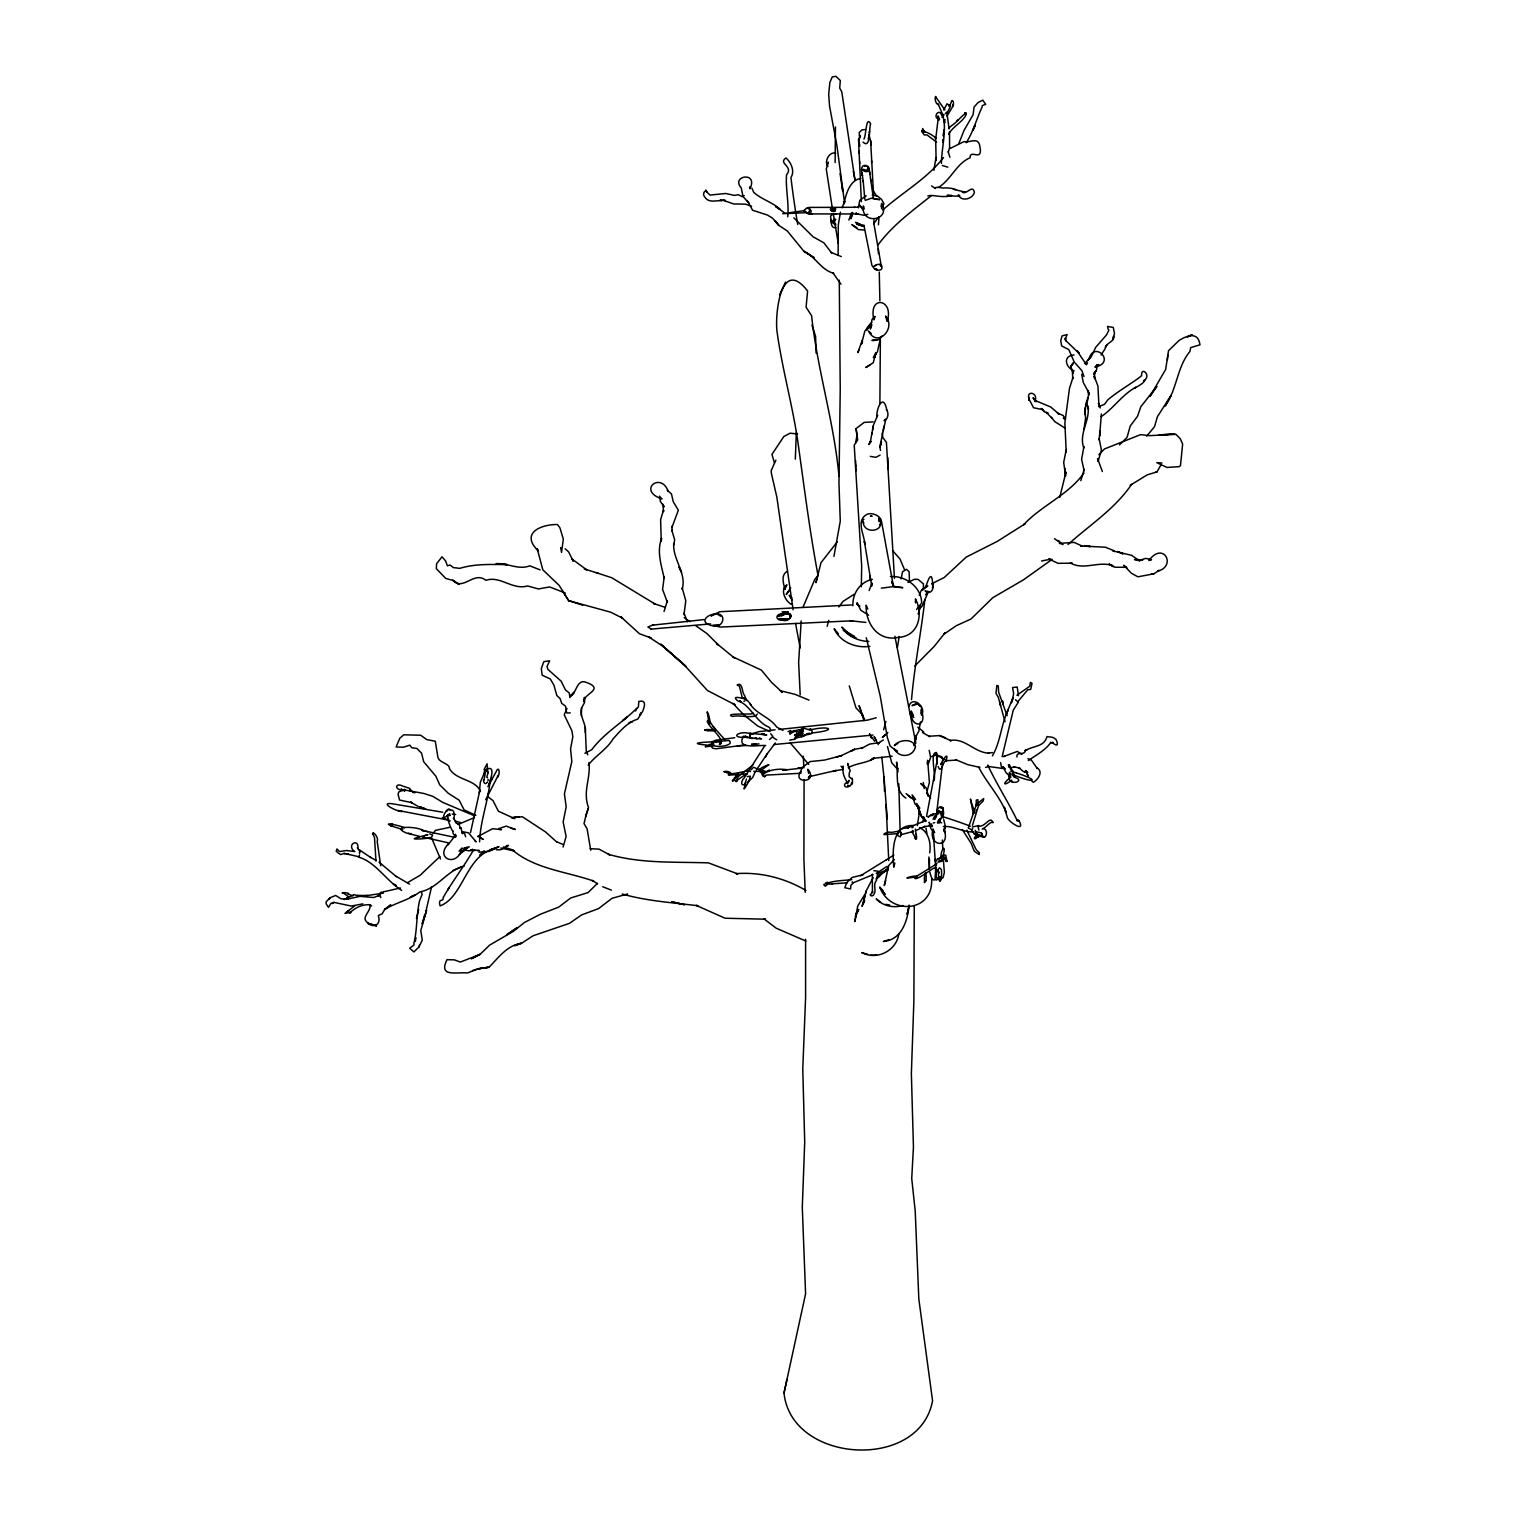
<?xml version="1.0" encoding="UTF-8"?>
<svg xmlns="http://www.w3.org/2000/svg" width="1526" height="1526" viewBox="0 0 1526 1526"><rect width="100%" height="100%" fill="white"/><g stroke="black" fill="none" stroke-linecap="round" stroke-linejoin="round"><path stroke-width="1.5" d="M805.594 939.329L805.594 997.489L802.771 1069.173L804.717 1141.963L802.295 1207.314L805.594 1293.819L784.021 1392.99C791.059 1463.548 919.682 1471.522 932.558 1400.715L918.824 1299.007L915.219 1211.167L911.728 1178.492L913.445 1147.037L911.365 1073.694L913.883 1000.675L914.265 906.578M970.918 800.997L970.46 799.052L973.264 813.53L974.866 812.652L971.089 801.703M915.486 602.865L915.486 598.821C923.535 614.749 918.69 636.418 898.032 637.41C878.175 641.778 865.356 623.314 866.139 605.193L867.817 609.027M1098.11 459.994L1098.11 461.386L1101.429 450.094L1099.14 438.591L1099.121 439.927L1099.941 430.866L1099.922 435.749M898.795 783.773L900.149 831.536M800.368 772.423L801.989 767.578L810.134 761.588L824.46 760.082L841.818 755.599L840.559 755.942L854.541 749.342L862.877 747.759L861.427 748.427L869.496 744.116L879.548 742.59L878.041 743.296L883.344 739.957M808.608 773.358L807.807 769.238C819.29 783.162 791.632 783.906 800.845 771.584L800.463 772.29M943.774 109.986L946.978 103.825L950.622 106.057L946.94 113.305L949.134 128.947M585.221 732.327C586.69 723.648 579.041 716.514 581.635 707.74L584.496 702.742L584.401 697.325L584.401 701.998C581.387 694.044 607.462 689.142 584.592 681.836C576.523 680.195 576.275 693.758 570.19 696.619M900.798 833.787L900.493 832.166L901.37 834.569L900.187 836.858L897.288 835.256L899.253 830.678M705.394 746.672C713.863 740.816 716.934 746.443 705.413 746.729M942.496 761.092C944.346 757.239 938.528 754.245 936.602 757.869M487.595 771.259C488.835 773.453 485.382 778.165 487.633 777.726M455.492 834.283L455.511 837.393M923.44 589.227L923.383 583.867L918.08 579.384L914.494 579.27L907.989 582.398M962.334 829.572L971.165 843.401L974.332 851.317L979.12 854.465M763.82 776.143C759.071 775.971 769.619 767.12 786.882 769.695L782.762 770.268L802.237 768.074M589.036 762.447C590.696 779.748 582.512 790.659 588.521 807.674L585.698 816.238L588.273 808.399M924.527 881.494L924.47 882.562L925.977 880.693M704.802 730.21L707.95 730.706M975.209 830.258L977.365 835.943M581.33 715.694L581.635 707.74M879.892 403.398L880.368 339.382M1146.694 436.169L1154.495 426.708L1157.414 416.712L1171.11 395.272L1165.139 406.03C1177.023 389.531 1177.195 366.431 1189.86 351.59L1190.719 347.604L1199.989 344.838C1198.063 330.894 1186.675 335.892 1179.216 340.317L1168.515 350.713L1165.654 369.445L1150.013 396.321L1156.861 386.421L1140.876 406.641L1137.499 416.369L1130.194 426.059L1127.065 437.371L1119.493 444.905M479.603 841.78C480.232 821.045 488.206 801.36 490.113 780.759L488.911 784.936C490.285 780.11 496.37 764.316 486.126 769.409M929.696 852.881C931.165 843.458 928.895 832.032 919.529 827.531M483.685 774.388L484.696 770.229L486.451 771.126L484.085 769.524L487.08 763.801L487.652 771.011M909.458 581.387L909.153 571.773L906.463 569.274L902.495 571.811L901.122 578.869M942.725 142.242L942.858 139.515M835.123 162.557L835.447 126.982M795.313 459.116L796.381 432.182M935.915 865.662L936.106 862.972M871.899 583.409L871.727 586.041L864.384 541.425L864.822 544.153M1002.124 756.724L1013.245 710.181L1018.281 702.208M863.926 139.076C866.234 135.89 865.929 114.641 870.678 123.911C868.733 127.23 871.155 149.777 862.991 142.09M1083.937 429.264L1085.596 418.238L1084.814 408.052L1084.986 414.633L1085.787 403.856L1087.847 398M938.128 766.433C941.466 775.876 943.316 758.651 946.101 761.36C949.744 747.091 939.444 766.681 940.684 764.354M1167.848 355.138L1167.428 359.945M868.447 170.607L868.046 167.135L867.34 169.596M966.225 142.719C973.283 131.885 976.526 118.837 982 107.335L982.305 105.58L985.682 104.302L982.782 100.144L978.013 102.604L974.084 107.049L973.092 114.717L963.974 130.53L958.938 143.349M487.671 773.663L487.824 771.832M801.188 620.948L798.632 662.513L800.196 694.807M878.423 224.799L879.071 216.635M886.434 409.674C889.048 412.84 888.342 419.154 884.107 420.699L885.824 419.135L879.701 447.328L879.815 446.298L880.483 450.399M924.413 878.022C925.233 868.008 926.759 874.741 925.977 880.655M869.591 443.131L868.847 444.562L870.736 441.624L870.221 442.464L873.463 425.125L877.641 415.32L876.916 416.77C876.096 408.834 883.42 392.048 886.854 410.265M911.537 699.595C914.436 666.023 921.113 632.813 924.87 599.47M939.615 821.713L939.52 822.857L939.921 818.833C934.217 824.765 940.15 824.631 940.55 818.222M873.673 223.769L874.016 219.878M816.086 353.021L815.609 336.388L811.946 325.114M924.279 132.228L922.734 128.546L922.257 132.037L924.184 134.917L927.121 134.994L936.563 142.128M914.78 744.154L915.333 736.619L915.009 739.213M745.26 783.391L744.898 785.318M919.205 813.835L919.301 812.767M831.784 209.939L832.414 211.275L831.536 209.691M375.968 861.026L374.499 837.316C369.025 827.798 379.459 836.191 377.189 841.398L380.699 865.719M470.523 832.567L479.793 790.621M744.898 784.612L746.462 779.042M937.67 869.915L939.539 867.76L941.485 869.648M881.36 266.649L873.749 222.834M941.428 870.163C942.458 876.992 939.081 890.841 938.242 871.384M1034.781 401.395C1039.034 392.392 1025.434 389.779 1029.192 399.411L1033.541 407.747L1043.116 409.712L1041.4 408.491L1044.833 412.077L1048.057 413.05L1046.226 412.325L1052.063 418.238M915.066 742.151L916.249 735.666M915.791 739.69L916.191 736.085M858.299 207.879L859.806 200.345L866.177 195.786M899.215 636.495L897.422 647.405M935.705 868.027L935.076 879.186L936.716 880.044L937.899 878.27M789.762 616.638L789.571 614.997M872.166 433.937L872.338 432.526M745.108 783.124L744.993 784.269M917.298 825.7L919.644 810.821M763.591 771.965L763.668 774.083M1009.315 776.429L1009.583 772.309L1009.487 776.066L1005.577 772.042L1003.269 766.51M488.053 780.721L488.091 779.404M852.862 605.765C852.424 593.442 859.939 582.112 872.3 579.327M878.842 521.491L878.747 518.249C887.331 531.277 863.697 535.588 863.01 521.568L863.869 523.075M927.14 763.858L927.655 760.253L929.391 782.476L927.217 790.697M968.342 827.798L976.564 804.126L976.201 805.709L976.278 800.177L977.804 799.662L978.49 805.842L972.443 825.28M856.2 212.648L856.029 214.002M933.912 170.302L935.972 157.54L936.144 160.612L935.667 139.4L938.242 118.036L938.967 120.23C936.83 117.502 938.089 113.172 938.986 118.227M943.049 856.677L940.512 857.555L943.43 854.961L945.815 855.266L946.94 861.561L944.098 858.451L939.005 858.241M869.515 130.854L869.229 132.857M921.17 712.776L921.361 709.228L921.952 712.814L921.513 710.792C927.942 728.15 909.725 728.551 911.289 711.021L913.445 715.618M766.033 771.507C759.509 769.39 760.139 770.764 754.512 767.597M976.182 810.993L976.354 809.925M787.702 216.768C789.247 203.835 785.356 187.526 786.577 174.708C793.882 166.22 777.669 163.511 785.966 157.96C791.174 162.424 795.103 171.408 790.926 177.493C792.566 191.399 795.18 209.825 797.736 224.513M869.839 365.191L865.757 367.499L873.292 362.692L875.848 352.601M875.104 357.275L875.79 353.059L873.368 357.618L877.431 351.8L880.655 337.17L879.625 339.096C873.883 341.729 866.825 340.088 877.088 339.802M1018.491 695.761L1017.193 687.005L1012.539 687.577L1013.645 693.567L1012.005 701.788L1012.959 697.744L1006.931 712.642L1008.057 709.971C1000.579 726.338 1000.827 741.121 992.415 755.866M848.857 220.087L851.642 212.763M915.848 743.238L894.885 636.208M1011.757 780.11C1004.318 786.1 1000.942 784.86 1011.032 777.039M873.292 425.868L872.529 430.218M1059.75 497.304L1065.93 472.259L1065.396 474.014L1065.148 468.444L1065.568 475.959L1063.698 462.397L1066.14 450.094L1066.235 452.001L1064.862 422.912L1069.478 388.424L1072.969 377.323L1072.721 378.887L1072.377 370.112L1073.159 373.164L1070.813 366.564L1073.331 362.902L1070.813 366.564L1072.549 363.913L1072.282 365.191M883.096 430.733L883.897 426.231M410.761 791.04L409.941 788.465L402.845 786.119C395.081 781.922 394.185 790.411 402.883 789.915M833.94 556.38L840.273 521.243L838.976 483.418L840.235 389.054L839.281 280.193M359.507 855.037L358.82 856.715L344.075 853.415L345.01 853.797M931.623 878.938C933.569 912.529 890.307 915.505 879.815 887.235L882.829 890.516M784.86 589.246L786.901 584.84C779.71 589.551 785.203 601.187 791.345 604.334M856.506 912.624L854.827 921.609L857.726 906.024L864.326 895.171M922.963 821.808L923.764 816.868M793.654 730.553L795.561 730.973C783.181 737.535 793.158 727.788 797.259 732.003M944.499 122.366L945.033 119.505M979.139 854.426L979.425 852.862L976.22 849.791L966.874 830.22M421.462 891.985L422.092 894.579L419.631 900.55C416.293 914.818 417.189 930.898 413.928 943.068L414.004 944.975L409.674 948.237L413.908 951.9L418.906 947.036L422.282 940.188L420.794 930.536L426.574 910.412L422.206 923.936L424.705 914.532M487.671 796.152L488.206 793.386M664.039 611.468L667.263 601.11M415.301 941.523L416.007 937.765M975.972 835.447C974.771 837.888 982.725 838.365 975.972 834.665M416.426 918.461L418.715 909.649M479.298 793.139L480.328 782.304L483.837 774.102M1010.288 776.009C1013.359 770.306 1007.16 776.982 1009.373 779.614M369.979 905.185C371.257 911.098 361.09 917.26 366.793 921.933C372.42 928.972 381.805 925.366 378.276 915.543L382.168 913.769L384.59 909.553L390.751 904.861L384.533 909.591C395.654 902.591 409.14 900.149 419.936 891.871C437.733 888.685 446.984 870.202 464.209 865.967M1014.046 777.23L1012.882 771.965L1012.787 775.723L1013.302 771.527L1010.231 767.712L1010.899 769.905L1010.727 767.177L1008.381 764.755L1009.01 767.044M920.502 721.893L918.786 731.316L914.475 738.927M847.159 783.391L849.219 780.301L848.094 782.037M909.191 905.09C907.512 920.674 901.904 939.882 883.401 941.504L889.029 939.635M784.021 1392.99L786.977 1379.447M909.019 905.853L907.131 914.379L908.428 908.599M863.258 903.793L866.1 891.127L873.158 877.545M866.1 891.127L862.037 906.291L864.727 900.569M1009.354 767.368L1009.678 764.946M1108.925 330.074L1106.503 334.919L1095.706 347.337L1091.204 356.817L1087.904 360.479M1000.617 762.657L1001.399 766.758L1005.348 768.837L987.78 766.376L988.772 766.51L985.567 767.387M790.048 734.388L790.83 732.327M585.927 815.513L584.019 823.639L587.129 828.885L590.715 850.23M849.391 768.532L847.712 763.381L847.903 765.594M932.748 586.556C932.291 565.345 926.683 584.077 925.614 587.605L927.236 585.812M838.976 476.436C834.169 422.111 817.249 369.693 811.603 315.71L806.09 307.222L807.597 290.97C780.873 256.463 774.941 313.688 776.963 331.066C782.037 368.453 792.585 405.058 797.964 442.54C804.164 486.699 809.638 530.914 817.898 574.653M932.405 587.968L932.92 585.831C933.778 590.791 928.914 594.911 925.08 590.982L928.304 591.439M885.099 834.302C881.189 835.714 887.312 830.697 891.241 832.452L900.168 830.926L898.165 831.556M933.073 819.481L934.637 816.162L936.296 815.781M941.428 163.358C941.561 147.03 947.474 128.489 942.248 114.011M1099.941 432.201L1101.352 413.966M749.495 779.195L750.391 776.162L747.244 776.639M894.846 863.029L893.797 867.207C892.405 852.118 891.508 824.288 913.559 825.528M852.004 214.956L850.974 218.771L852.748 212.419M1006.244 715.236L1007.026 712.28M883.649 729.771L885.881 721.455M926.568 816.353L936.792 762.18L936.544 752.547C929.487 751.689 936.067 774.769 934.103 780.644M418.906 947.036L419.364 945.338M827.149 626.309L828.79 620.319M943.221 855.495C947.474 837.831 936.239 858.661 943.583 858.413M885.671 880.521L884.279 885.557L888.704 865.547L894.37 859.539M866.005 170.263C856.677 166.334 869.362 176.902 869.057 167.955C867.76 164.598 862.304 164.217 861.637 168.222C860.912 171.313 863.735 180.774 861.904 172.743L863.354 182.033L863.106 180.564M563.075 847.083L566.108 836.496L563.151 821.98L566.184 806.834L564.41 793.901L571.83 761.55L570.571 748.942L572.841 736.676L571.849 730.649L564.219 714.797L567.004 708.426M868.923 169.481L865.128 171.351L868.618 169.939M915.295 829.038L916.325 835.58M736.6 775.303C741.464 770.744 735.036 778.584 733.796 780.473M719.07 742.399C723.973 743.353 717.926 742.895 720.863 743.582C719.814 740.682 720.024 745.604 719.948 742.361M1080.79 480.69L1084.166 469.398L1084.147 470.79L1081.61 459.364L1083.861 446.66L1083.841 448.015C1078.424 433.746 1090.251 420.814 1087.981 406.355L1088.439 409.063L1086.893 404.333L1088.706 393.708L1088.763 395.062L1087.847 390.332L1088.935 392.964L1083.269 382.397L1081.724 374.328M919.262 595.14L921.437 590.142L924.241 588.368M864.803 199.162L863.22 181.289M944.041 129.729L943.049 135.795M946.559 112.123L945.452 113.668M748.808 780.301C751.021 778.546 740.491 795.962 745.146 785.623M742.418 698.45L739.461 686.28L737.192 684.926C742.971 681.607 741.655 692.88 744.688 695.627L746.519 700.548M943.202 857.612L943.621 858.871L945.51 858.623L944.48 857.097L943.202 857.612L944.365 872.433L943.106 877.545L940.855 879.262M842.104 207.727L844.717 201.127L844.05 203.874C845.671 194.431 850.001 179.744 860.893 178.466M901.122 833.558L901.141 832.338M898.852 933.817C896.449 950.965 876.859 960.617 861.713 952.586L867.76 954.322M1028.333 760.539C1033.503 756.705 1045.901 750.22 1050.88 742.304M869.152 590.524L871.975 583.046M490.037 781.026L490.971 778.374M764.812 745.718L744.173 777.974C741.789 779.691 739.519 786.996 745.508 784.307M881.017 206.849L881.646 203.454C891.642 221.022 860.263 225.219 863.392 205.934L864.002 207.574M840.425 212.228L838.289 225.085L838.117 255.033M827.893 163.454L828.389 162.157L826.272 169.024L832.357 208.375L835.828 209.081L832.815 210.95L834.321 210.092L833.997 208.471M811.031 212.228L811.126 210.474M928.895 591.63L925.519 594.778L927.579 593.652L921.895 606.509L919.186 608.531L920.788 606.089L918.137 613.986M1085.883 362.196L1089.85 358.057L1088.992 358.858C1094.371 340.031 1116.708 362.806 1094.867 367.098L1098.911 364.848L1095.878 366.469L1096.984 364.676L1096.641 369.597L1093.76 374.328L1095.935 370.684L1094.371 373.241L1094.657 371.982L1094.619 378.658L1094.142 375.949L1097.919 386.059L1098.968 405.954L1098.491 403.226L1100.284 407.995M878.556 217.073L874.741 222.338M704.802 729.943C707.74 728.589 725.346 731.145 708.236 730.763M943.736 115.289L941.943 117.502M862.533 341.442L861.561 343.846L864.803 331.161L868.313 326.793M751.574 206.277L745.527 204.141L733.644 203.95L723.057 200.249L725.308 200.44L720.177 199.982L721.951 200.688C714.569 200.345 707.606 203.855 703.505 194.813C704.306 187.851 707.187 192.696 710.01 195.08L725.727 193.478L734.445 195.423L738.164 194.699L742.113 196.568L743.925 195.595M584.897 753.291L591.745 749.705C603.895 733.377 622.608 722.389 636.609 708.503L638.383 707.015L638.822 701.445C647.062 699.537 644.373 706.729 642.751 711.211L637.754 719.108C627.167 722.408 620.338 730.935 613.109 738.851C606.757 749.533 595.464 755.58 588.178 765.213M908.752 706.595C912.338 694.616 927.064 707.473 921.456 715.236M779.996 616.142C781.293 610.762 794.912 612.441 789.991 618.24M635.598 710.963L636.666 708.503M858.89 350.274L857.841 352.64L862.285 340.164M485.917 769.733L484.124 779.481M802.962 607.386L814.827 579.308L817.86 575.607L815.952 582.608L821.007 562.674L837.259 541.902M433.174 833.368L435.406 830.354L449.483 827.378M775.895 460.127L771.145 470.714L771.412 473.499L776.81 496.923L793.119 609.771M1101.085 355.024L1105.053 348.805C1105.282 342.759 1114.4 342.434 1113.484 336.388L1113.236 339.592L1114.476 333.297L1113.274 327.461L1107.533 326.43L1108.2 329.33M778.451 616.122C783.792 611.735 788.961 610.896 778.489 615.855M719.414 744.516C722.408 741.026 719.147 745.508 720.406 742.323M785.528 282.1L779.557 294.842M856.048 915.161L858.718 909.362L855.285 916.344M431.591 886.72L425.811 911.919M1086.531 364.752L1087.523 362.673M487.862 786.672L496.045 771.927C499.04 764.392 500.49 774.426 497.533 777.077L498.258 775.342L485.688 799.719M941.981 859.977L939.215 861.198M936.239 814.96L935.591 816.753L936.582 813.167L938.528 812.461M855.609 442.883L857.23 433.994M875.104 316.511L873.921 319.869C867.836 294.384 894.617 298.81 887.14 321.395L885.633 316.283C896.563 328.338 877.145 348.596 868.542 331.008L871.251 333.507M847.445 783.353C851.508 780.301 843.859 782.666 844.507 785.47C844.794 788.37 851.584 786.672 847.846 785.489M940.302 819.157L938.795 820.74L940.111 819.92M946.997 116.071L953.254 105.675L953.502 102.604M982.191 829.114C986.654 827.302 990.393 820.664 993.178 822.628C990.05 815.723 986.521 825.28 980.188 826.215L978.052 826.539L978.853 830.106M765.423 757.106L767.33 753.577L756.267 770.191M901.332 834.627L913.273 831.403M801.284 730.325C804.87 726.948 796.953 730.611 798.995 733.548M871.747 322.196L866.367 330.493L868.943 327.289M871.861 324.981L870.316 329.025L871.995 319.506L874.608 316.55M473.575 849.81C463.866 866.806 451.601 882.409 443.131 897.708C443.952 902.476 437.561 897.326 440.098 905.91C463.885 896.849 466.021 854.312 494.977 848.837M852.347 882.867L852.309 881.742M803.401 731.145C797.812 733.987 803.496 733.682 802.981 733.033C803.153 735.875 798.956 733.453 796.286 738.145M885.004 834.55L897.86 833.616M928.151 764.431L930.631 757.411L929.2 750.353M943.564 859.043L941.466 861.103L938.776 861.045M720.558 743.925L720.177 742.361M755.217 771.755L752.795 777.344L748.408 781.56M1068.047 544.496C1089.545 525.097 1114.915 508.959 1131.605 484.371L1130.194 485.306L1147.342 474.796L1156.956 471.935L1161 464.82M914.57 738.584L915.676 736.657M943.621 856.696L938.547 859.004L939.444 858.642M915.009 738.412L916.115 736.524M920.922 713.71L921.742 712.318M901.027 835.104L901.675 833.997M882.162 335.796L879.586 339.001M719.814 742.475L720.177 744.059M948.752 106.076C952.129 104.092 950.851 97.626 953.349 101.861M765.384 765.976L768.913 764.66L760.158 770.935L762.218 773.873L763.725 772.824L762.103 774.693L764.354 776.734L766.147 775.094L800.959 773.262M942.439 857.002C945.51 855.132 938.528 858.184 942.324 857.002M915.314 737.573L916.42 735.818M948.581 134.154C953.178 125.971 964.375 120.974 966.34 113.725C963.822 112.752 957.145 122.404 951.9 125.418L948.523 128.432M1010.841 703.162L1012.024 701.388M378.448 895.915L380.699 892.481L400.422 887.979M799.3 733.338C802.256 723.057 806.949 732.079 810.516 728.627C816.315 736.085 805.9 733.377 803.134 736.142L804.164 735.17M743.62 736.066C735.15 750.067 759.147 744.841 765.69 745.508M937.803 813.434L937.117 814.808C934.561 805.842 946.387 803.782 942.21 812.481M931.642 823.849L931.394 824.803M799.3 733.281C803.668 730.057 798.67 733.453 802.295 734.521M943.545 157.54C926.873 178.866 902.61 192.295 882.696 210.035M805.575 734.674L802.905 736.371M880.254 524.849C885.347 517.886 872.51 511.267 866.654 514.51C855.876 520.824 863.964 533.566 864.593 542.779M346.612 898.394L348.138 899.043L341.175 898.871L335.625 895.457L330.15 897.708L326.087 901.847L326.202 903.869L328.433 907.36L330.989 903.335L333.984 902.381L351.228 906.043L362.902 903.869M329.196 899.043L330.15 897.708M805.041 734.616L803.878 735.856M780.282 615.379L782.609 613.605L786.462 614.062M868.466 326.144L870.24 323.741M781.484 615.607C796.572 607.367 790.983 626.69 779.08 618.526M838.861 606.966L842.905 601.492L853.969 594.377M876 878.957L878.919 875.142L888.189 869.61M1101.238 416.636C1114.152 407.785 1122.335 394.452 1135.859 387.261C1128.973 390.866 1145.645 383.407 1144.653 379.821L1143.508 381.004C1152.435 375.682 1140.647 365.706 1141.658 375.606C1134.524 381.786 1117.967 391.076 1107.742 399.926L1104.5 404.333L1098.644 406.717M711.86 741.998L715.332 740.301L734.788 737.726M941.981 856.849L941.389 857.898L942.305 857.192M737.001 781.484L735.551 781.388L746.1 774.083M1083.994 472.907C1068.219 495.168 1041.896 505.106 1023.622 524.753L1025.033 523.819L997.394 541.329L966.225 557.104L944.193 577.534L931.814 583.733M924.546 881.456L924.394 878.06M767.177 753.863L775.303 742.952M879.987 524.81L881.608 521.949L893.511 586.69L891.68 581.54L893.359 584.84M487.423 782.056C484.391 787.015 482.254 778.641 484.295 779.862M1098.854 454.748L1104.462 448.968L1140.59 434.624L1149.536 435.635L1176.05 434.395L1180.342 438.859L1182.631 444.047L1180.514 465.354L1179.522 466.613L1166.989 467.471L1156.803 462.645L1162.011 463.046M796.973 736.676L794.569 738.298L803.096 736.39L801.589 734.864M371.657 905.948L369.712 904.67C362.024 904.594 355.787 907.207 349.664 912.949L350.98 912.357L344.971 913.387L354.948 905.7M346.745 911.957L349.244 910.431L348.023 911.117M877.774 245.247C892.557 225.199 911.175 211.771 931.394 195.614M344.132 899.558L353.994 894.617L359.182 896.22L357.313 895.4L367.575 895.552L364.886 895.648M880.845 874.493L877.87 877.736L888.475 867.34M781.465 615.894L784.498 614.368C773.873 611.888 774.884 623.085 784.917 619.403L781.713 618.85L787.244 619.938L783.353 618.679M941.904 861.255L937.937 862.209M942.496 811.374L943.011 809.677L941.714 816.162L942.133 814.712C944.06 818.756 935.114 822.19 940.264 819.634M835.104 219.286L833.73 221.461L835.809 219.305M863.926 519.241L862.285 520.824M881.513 208.776L883.955 203.797L881.532 199.372L877.832 196.282L872.204 194.966M832.28 209.73C826.52 210.13 835.199 206.43 833.024 208.356M789.304 590.448L786.176 594.511L790.716 587.796M880.063 455.11L875.886 457.342L870.316 456.388M439.908 856.544L420.089 875.295L407.69 882.562M785.776 618.736L784.459 619.728L788.408 618.831M479.641 855.151L484.162 850.726M1010.841 771.355L1016.068 772.785M570.781 695.532L574.348 692.117L570.247 696.047M914.837 665.946L934.141 646.471L945.109 632.756L943.774 634.282L956.344 625.679L970.956 619.041L992.758 597.715L1023.45 579.842L1052.196 559.298M911.938 827.855L913.12 827.187M937.002 863.659L915.219 877.164L907.665 878.041M625.088 718.536L622.837 720.596L627.3 716.705L625.069 718.555M934.942 879.93C931.375 881.265 930.726 874.207 929.754 872.014M860.34 135.68L858.871 139.972L859.825 146.21M789.495 618.24L790.869 615.855L789.018 613.738L784.498 612.899L785.623 612.899L781.922 614.177M887.865 732.461L882.314 737.459L885.385 734.731M736.619 775.265L732.385 780.587M916.592 609.465L921.666 602.942C921.456 587.243 905.834 575.55 890.421 576.561M942.152 812.156L943.24 809.886C945.452 823.906 935.896 807.101 940.703 812.137M869.629 325.496L867.035 328.433L871.518 324.542M808.379 777.726L810.478 775.456L808.627 776.81L836.172 770.42L832.948 771.469M898.642 831.212L901.16 828.885L908.867 827.416L907.379 828.046L925.424 820.645M886.32 859.882L893.874 855.037M799.529 733.014C801.436 729.924 795.542 738.622 797.373 735.36C795.904 730.84 797.278 738.489 797.068 734.597C803.801 732.537 788.675 734.998 798.155 735.742M833.806 213.354L830.525 216.101L831.308 222.09C832.109 213.869 828.79 229.243 835.847 227.622M938.776 187.202C951.27 179.4 956.497 163.473 970.116 157.731C969.887 148.079 984.251 164.007 979.387 144.264C977.823 138.37 970.956 141.517 966.702 141.899M597.505 883.306L588.101 892.576L570.705 897.975L558.764 907.093L540.28 914.303L524.372 922.524L513.48 931.261L489.636 945.128L480.27 954.151L471.305 958.767L480.232 954.303L460.356 962.067L454.386 959.854L447.004 959.663C438.038 977.727 457.018 971.795 467.509 972.978L478.191 968.857L489.007 967.16L478.019 968.819L488.949 967.331C498.678 957.527 506.861 945.471 521.663 943.163L514.586 945.662L521.568 943.259L533.089 935.762L569.37 923.383L581.711 914.875L598.573 908.599L611.983 898.318L627.644 893.95M764.755 766.338C758.937 768.093 757.564 772.557 763.572 771.794M733.777 780.511L732.594 781.217M861.332 586.747L861.675 565.936L854.217 445.172L857.688 439.946L856.086 428.596L864.097 422.416L873.101 421.882M747.111 782.8L748.16 781.941M459.364 854.522L464.972 850.173M459.784 850.325L462.092 847.96C457.59 868.561 433.365 858.241 449.026 843.249L447.957 844.851L454.195 836.935M887.178 866.348L876.229 873.368M786.787 618.621L783.677 619.88L780.473 618.602M332.363 903.602L333.984 902.381M975.972 836.057C970.479 840.94 981.332 838.651 974.217 833.825M787.454 571.201C780.358 574.959 783.658 583.466 784.841 589.494M860.53 875.752L886.568 859.672M956.84 120.688L957.87 119.944M348.214 896.697L347.184 897.441M972.73 828.58L971.795 830.43L974.427 834.016M944.46 858.451L940.55 858.451M785.985 618.564L783.143 619.938M938.128 813.74L933.378 813.987L927.922 817.001L929.41 816.162M833.806 220.564L831.765 222.91L834.36 219.076M753.157 764.755L738.355 776.524L735.742 781.446M906.768 877.946C909.801 876.496 921.723 874.36 914.875 878.442C917.126 880.101 928.514 871.193 933.778 868.18L936.201 867.493M924.031 588.445L927.846 586.003M892.195 756.209L872.834 758.384L874.379 758.117C866.463 763.381 856.487 762.924 848.208 767.731M765.518 776.143L764.583 776.734M937.555 858.585L936.43 861.007M823.964 884.47C831.823 880.616 843.954 880.559 851.794 879.644M763.381 773.072L764.679 772.251M939.119 811.508C936.773 814.502 937.975 810.401 940.722 811.908M427.967 834.665L418.181 837.259L419.345 837.145C403.474 840.483 430.313 838.537 429.149 837.679M788.103 731.564L790.754 730.401M795.275 739.137L789.724 740.167M652.689 625.088L647.901 626.995L651.297 629.094M354.833 851.47L346.364 850.535L339.44 851.565L336.998 848.933L336.197 851.184L338.6 853.377M916.363 830.335L924.737 826.386L923.611 826.749L932.252 825.471M781.236 614.349L782.609 613.605M877.259 873.73L888.056 869.438M565.326 593.061L549.684 586.938L538.411 588.941L527.5 585.946C512.66 590.409 500.013 575.321 485.936 580.338C473.976 570.533 463.122 591.573 452.745 580.185L458.983 584.382L453.108 580.49L445.764 578.449L436.322 568.626L436.627 563.704L442.025 556.799L445.649 560.996L447.366 565.841L450.056 565.021L453.356 567.596L459.765 568.359C475.025 563.628 491.391 564.486 507.204 564.601L496.179 563.647C507.719 562.922 518.401 570.266 529.789 565.822L540.07 569.885M923.898 588.616L922.257 590.238L926.854 585.488M498.582 828.713L506.212 826.119L515.387 829.457L510.981 828.198M718.86 624.649L712.795 625.24L720.272 627.091L852.691 620.777L850.096 620.739L865.871 622.417M742.113 196.568L743.772 195.729M950.088 148.48L963.993 141.632L967.331 141.956M1126.989 567.901L1123.765 565.269L1131.357 573.223L1137.9 576.828L1153.942 573.776L1159.111 570.342L1157.776 571.163C1176.87 566.089 1163.403 540.738 1148.906 560.519L1151.52 559.756M867.817 214.327L863.983 215.261L857.345 213.983L858.299 213.964L808.894 213.926L803.725 210.664L806.605 208.146L809.715 208.566L810.325 211.599L807.864 213.278L809.982 210.378L808.761 208.337L807.025 208.337L809.257 207.402L832.643 207.383M769.447 739.538L772.919 736.39L770.687 733.777M897.879 743.41L894.331 745.604C899.024 739.519 912.3 738.107 915.524 746.348C913.597 757.163 899.367 758.632 894.389 749.113L897.402 751.269M874.379 758.117L871.136 759.681L872.548 759.013M1074.056 354.929C1062.153 355.92 1065.816 367.88 1074.113 370.856M936.506 816.524L934.675 819.252L935.686 814.96L937.651 813.949M984.175 837.278L977.231 835.447M344.323 893.378C336.998 892.557 350.351 892.023 348.29 894.16M865.223 200.383L871.289 198.227L879.529 199.658L873.94 198.628M930.517 815.208L933.378 813.987M863.067 874.779L852.023 877.507L846.816 882.505L844.794 887.731L850.592 888.971L850.859 885.309L853.702 882.619L873.044 874.627M1005.005 721.741L998.328 697.344L996.001 693.376L996.879 685.384L998.29 685.956L998.614 692.098L1007.103 715.694M784.593 614.139L786.729 613.509L783.601 613.357L785.623 614.024M937.555 754.302L931.795 756.495M653.338 625.069L703.925 619.613M452.993 870.449L462.302 866.768M477.733 836.591L492.593 828.713L501.482 829.629L499.288 829.381M474.529 817.535L458.067 824.479M724.049 771.622C735.952 776.677 730.019 770.001 723.992 771.603M1025.472 750.372C1024.518 756.209 1016.125 750.697 1016.945 757.01M1026.998 749.819L1025.033 750.544C1035.01 745.222 1043.86 747.015 1047.046 736.581C1050.651 737.42 1052.177 736.142 1056.087 739.538C1061.219 751.498 1048.915 739.481 1053.169 743.296C1052.921 740.663 1052.063 744.345 1050.479 742.475M876.248 265.181C869.305 269.225 880.788 260.24 881.914 266.611C882.944 273.612 870.793 267.87 876.763 269.339M788.923 618.869L782.59 619.518L787.054 618.831M1016.888 695.227L1029.668 686.299L1030.432 682.313L1032.034 683.4L1030.679 689.485L1027.856 689.676L1017.708 701.788L1015.496 699.747M707.167 712.108L708.426 719.414L713.31 726.681M1004.661 756.228L1003.555 756.591L1017.384 751.402L1021.829 754.378M472.488 970.555L478.191 968.857M570.247 712.909L566.68 712.947L565.555 706.214L561.663 703.276L560.118 698.603L556.78 695.455L553.938 685.155L550.276 678.936L542.169 675.198L541.329 668.636L543.752 661.693L549.665 660.777L547.014 666.442L547.853 669.323L561.11 681.149L565.478 689.962L569.198 692.88L569.942 697.592M787.302 618.774L780.32 618.812M447.957 814.979L449.827 813.873C436.322 825.452 449.045 803.325 449.941 810.401C456.255 807.559 453.871 821.579 453.451 818.26C454.862 819.443 457.495 825.394 455.473 822.037M927.808 195.919C933.244 194.222 941.866 198.456 951.919 195.5C935.953 194.374 966.492 197.922 958.233 194.927C962.2 202.691 973.302 198.266 974.389 192.238C972.424 183.94 966.568 195.309 962.238 192.066L965.29 192.162L953.502 189.3L955.829 189.453M943.945 114.584L942.667 114.488L938.109 103.978L938.643 104.836C933.492 103.1 935.362 92.991 936.22 97.645M1155.43 472.373L1156.956 471.935M753.768 771.24C756.324 772.061 758.937 770.039 762.199 773.167M1010.708 767.96L1014.599 766.872L1013.588 766.681L1019.883 768.188L1019.025 767.788L1023.297 771.507L1027.761 772.232L1024.308 771.584L1026.979 772.061L1025.853 770.477L1028.39 776.734L1026.33 771.45M876.229 717.792L867.569 720.119L778.889 729.485M836.229 757.106L841.818 755.599M913.502 831.556L911.785 831.994C914.436 834.436 916.973 844.164 916.516 835.752M975.61 831.67L981.409 832.891L982.191 834.913L981.561 833.253C984.308 843.496 990.126 829.858 983.183 828.523M429.607 837.412L430.923 837.621M902.877 905.471C893.664 908.351 882.925 905.967 876.21 898.909L880.521 902.133M743.887 701.216L745.012 700.93M753.367 713.252L751.212 713.958C748.732 714.321 723.324 713.176 732.556 716.495C739.042 714.435 754.721 719.375 757.297 714.054M933.378 822.991L934.675 822.667M383.312 893.149L367.117 895.571M717.315 741.789C711.898 741.731 682.79 742.838 706.652 745.05M429.683 833.883L432.602 835.027L431.457 837.64M842.924 769.447L835.008 770.802M881.341 588.159L894.122 586.518L902.801 587.663L894.827 587.052M783.62 613.395L782.361 613.643L785.547 614.177M1041.571 560.977L1050.651 559.222L1048.705 559.012L1058.052 563.323L1072.244 563.17L1070.355 562.96C1083.555 570.686 1098.51 560.748 1112.473 565.612L1109.02 564.01L1115.048 567.252L1126.245 567.271L1124.681 567.023M494.481 848.284L496.694 847.884L489.369 851.279L478.897 852.233M762.905 734.559L766.796 734.845L752.871 733.586C754.34 735.112 750.945 732.499 749.457 733.338M511.534 817.726L522.388 816.772L545.526 831.937L556.761 842.047M506.25 845.766L508.52 845.423L500.948 849.677L496.541 849.868M809.848 733.243L806.529 733.853M512.602 817.764L519.012 816.791L512.107 817.783M804.66 210.607L782.704 213.678L805.785 212.705M782.094 611.831L788.332 611.792M812.156 732.938C839.319 730.096 828.618 725.098 809.39 730.172M744.993 744.917L716.095 748.789L712.89 748.293L710.219 745.527M752.184 744.802L759.013 743.868M750.945 734.082L758.994 731.622L775.074 729.829M931.165 815.59L933.073 815.342M755.885 743.83L751.517 744.039M746.405 745.565L737.363 745.871M344.075 893.473L348.577 896.716M1151.481 574.043L1153.942 573.776M710.658 623.905L651.03 629.113M715.217 741.77L729.123 740.434M753.443 767.311L751.193 769.772M773.644 744.574L873.025 735.055M943.316 826.558C952.758 825.413 962.067 832.166 973.95 832.013M462.111 831.651L468.501 832.795L476.093 841.856L474.586 840.368M465.182 847.674L467.318 847.502L463.828 848.342L469.302 846.796L463.027 850.611L459.021 851.126M873.807 870.678L878.079 871.193L876.573 880.178C872.7 885.023 876.21 889.048 874.512 893.225C872.548 898.623 868.428 894.312 871.003 894.16L872.586 891.432L872.452 892.653L872.338 874.131M713.691 741.922C705.088 748.808 735.494 747.034 729.466 740.968M652.422 625.107L653.567 625.05M851.565 604.964L719.7 611.735L711.04 615.932L715.789 613.795C705.451 614.673 698.851 623.352 713.214 625.908C722.275 628.941 727.654 614.177 716.819 613.795L720.654 616.218M869.915 646.337C855.819 648.436 840.177 642.217 834.15 628.693L838.327 633.919L836.477 631.898M477.256 850.611L479.393 850.535L470.695 849.734L474.891 850.344L468.31 850.783L464.057 849.467M864.269 230.064L858.261 229.549L852.5 225.104M870.678 955.257L876.84 955.162M992.472 752.566L988.257 753.043L989.268 753.176C974.752 752.928 965.023 737.687 950.221 740.453L951.213 740.835L939.539 735.57L928.724 736.257L929.754 736.676L922.467 732.499M916.783 704.23L911.995 705.661L916.706 703.257L921.189 706.805L918.442 704.669M947.837 167.154L942.343 165.514M855.113 207.269L831.937 207.383M857.86 207.25L858.814 207.231L854.14 207.269M832.242 213.926L836.496 213.907M784.059 619.823L780.549 618.545M761.817 733.872L764.297 733.892L763.343 733.892M425.926 835.142L426.918 835.161M749.266 737.955L761.512 738.908L759.414 737.916M347.966 898.967L360.155 896.334L373.641 897.517L379.974 895.133L380.794 897.593M810.039 213.964L812.252 214.022M1065.491 418.41L1063.317 418.334L1065.339 418.887M750.697 738.336L753.272 738.47M750.506 771.641L749.457 770.535L734.903 773.396M935.781 138.122C933.912 135.547 924.851 131.064 925.099 132.113M590.219 848.685L599.05 849.143L609.809 854.884L608.245 854.236C640.825 863.792 675.007 861.713 708.426 862.877L737.783 873.921L736.123 873.635C760.787 871.899 784.688 878.06 805.957 890.459M953.502 189.3C956.039 188.48 944.308 187.469 943.717 188.099C942.324 187.908 933.054 186.325 935.476 188.499L931.566 185.905M802.962 736.219L800.273 734.826M971.28 829.534L968.419 828.084M419.841 836.42L406.66 833.12C388.653 825.509 417.952 826.176 424.056 830.869L421.653 830.316L454.195 837.24M747.473 773.854L743.734 774.14C735.78 774.559 719.528 776.314 734.14 773.358M452.173 814.083L455.721 814.522M745.146 736.314L750.582 738.05L749.228 737.783M876.973 269.32L874.303 268.633L871.918 265.41L863.869 225.085M868.809 641.492C858.203 641.054 847.502 636.437 841.856 627.11L849.868 634.225M442.788 812.233L394.738 804.183C376.483 800.807 396.626 811.985 402.044 811.47L398.229 810.516L448.911 820.206M936.239 137.874L935.037 137.855L936.106 138.446M447.881 842.734L424.228 837.412L425.926 837.965M513.613 850.211L503.351 846.911M410.933 833.692L408.224 833.253M864.002 226.21L855.495 222.376L863.258 225.562M1061.238 543.695L1059.33 543.37L1074.19 542.417L1082.544 546.232L1080.675 545.984L1105.32 547.205L1113.866 550.676M885.748 904.327L889.62 904.994M833.902 208.7C837.469 210.13 832.815 213.754 834.836 209.176C834.951 208.375 835.371 213.526 833.883 208.986M979.921 767.444L967.77 764.64L955.715 759.7L956.688 760.062L947.074 760.692L935.381 754.302M862.819 226.115L856.62 224.055L862.209 225.848M939.329 879.338L936.335 877.641L933.263 831.365M422.282 837.03L424.476 837.488M758.994 769.123L760.005 769.352M835.847 224.169L833.31 223.044L835.638 225.276M500.833 848.017L514.548 851.069L512.965 850.478C536.141 869.362 566.547 871.556 593.69 881.093L592.145 880.426L597.563 883.821M622.226 894.026C647.062 901.084 672.508 902.629 697.897 905.738L696.276 905.395L725.079 918.232L765.499 919.186L763.82 918.766L776.162 928.17L805.842 941.046M1014.466 775.303C1034.762 783.639 1040.408 780.683 1016.24 772.862M404.657 827.817C401.7 825.967 379.917 821.274 391.972 826.081L390.77 825.776L402.769 829.629M940.512 822.571L941.656 822.838M942.095 858.394L940.97 857.898L943.64 858.566M806.815 213.011L808.341 213.678L805.785 212.209M847.483 882.772L827.779 884.164L825.318 886.167L824.135 885.214M562.465 591.077L568.683 600.653L610.686 612.193L622.589 618.183L620.91 616.885L639.508 633.748L651.106 637.982L648.951 637.086L662.475 645.956L686.28 666.709L660.777 644.144L684.392 665.088L707.415 690.496L735.055 704.802L732.919 703.391L743.868 714.931L757.716 726.014L770.096 731.603M865.452 129.615L862.114 129.824L859.157 132.514L859.787 137.168L858.509 139.4L861.37 201.585M749.419 204.312L752.566 210.226L767.444 215.052L772.538 218.18L778.794 225.371L787.282 230.941L803.897 251.294L814.14 257.665L803.897 251.294C815.533 256.597 820.759 269.797 833.711 273.326L832.872 272.811L840.979 284.198M1151.062 559.546L1145.702 558.382L1139.75 560.252L1141.105 559.947L1134.505 559.565L1142.688 560.137L1136.221 559.451L1139.712 560.977L1131.567 555.292L1112.893 550.924L1114.648 551.458M940.989 812.69L938.738 810.459L939.539 811.45M418.277 806.491L410.608 802.104L411.944 802.714L399.526 800.025L398.057 794.13L398.954 791.746L404.295 789.915L423.904 793.482L432.755 796.324L442.788 802.409L474.51 815.8M976.907 833.845L984.251 837.011M932.348 826.672L929.048 825.223M454.958 820.931L460.528 822.59M746.233 737.382L747.397 737.726M598.478 573.375L584.305 568.969L586.613 569.732L571.926 559.012L573.242 561.148L568.588 551.84L565.173 548.788M1027.914 758.67L1031.442 760.177L1037.203 768.398L1036.574 767.635C1043.975 771.317 1038.023 779.71 1033.369 782.323L1031.957 781.312M1083.994 376.541L1081.877 370.646L1074.209 361.986L1068.81 349.626L1061.676 345.944L1060.742 340.756L1062.039 335.911L1067.132 334.556L1065.072 339.726L1065.205 338.104M596.151 572.631L611.754 577.744L655.627 604.372L653.51 603.457L665.393 607.443M425.983 831.212L427.929 831.842M560.633 547.529L561.549 552.393L563.323 539.04L559.889 527.748L557.429 524.505C540.757 524.372 520.137 533.108 538.068 550.695L537.19 548.635L542.836 569.827L559.241 585.469L568.683 600.653L582.665 605.231M568.683 600.653L570.991 601.416M448.091 815.208L450.246 815.38L447.137 815.552M1064.747 427.929L1054.809 421.634L1051.395 417.342M420.146 807.044L424.056 808.399M425.849 809.009L419.516 806.834L425.182 808.875M1084.872 363.436C1088.553 367.06 1080.351 356.455 1077.242 350.732L1079.263 353.555L1065.682 340.451M376.312 860.569L370.322 857.192M352.868 895.934L347.928 893.835M944.689 737.516L945.662 737.897L939.539 735.57M856.029 637.773L850.669 635.713L843.268 630.162L854.503 636.361M450.227 820.95L442.311 817.574M602.732 886.74L611.335 890.135M344.075 853.415L340.603 854.56L339.23 853.663M797.545 433.994L790.067 433.212L783.849 436.512L771.946 454.405L774.426 462.817M972.253 827.054L978.757 825.49M557.2 842.047L562.999 844.412M808.971 700.091L794.932 694.33L780.263 690.687L782.304 692.308L771.527 682.351L761.398 670.124L732.652 656.771M914.436 800.139L908.084 795.332M851.775 224.684L856.792 227.584M773.148 737.592L776.715 739.824M939.596 119.333C931.47 117.903 939.463 107.469 941.561 115.175L942.171 115.747M868.637 615.188L860.74 610.209L857.097 602.484M478.096 836.191L483.265 839.434L479.374 837.183M896.849 751.173L890.173 746.061L887.331 737.497L880.159 695.742L866.272 637.715M862.209 207.956L864.345 208.89M841.246 256.559L830.812 252.324L831.575 252.896L823.849 242.806L813.186 236.854L793.882 217.875M911.804 715.026L913.292 715.789M456.636 823.182L459.307 824.689L460.203 828.465C458.143 825.261 462.721 830.049 460.432 827.664M835.771 153.287C829.534 150.921 823.792 161.718 827.893 166.448M1054.428 538.659L1063.05 544.687M1057.995 540.528L1059.807 541.482M970.326 826.215C960.903 822.476 950.221 819.042 941.218 816.143M924.279 131.865L923.364 130.454L924.813 131.961M782.952 730.401L776.81 727.158C769.619 716.991 756.438 713.977 750.315 704.268C752.776 707.415 746.71 697.649 742.99 698.05C752.68 701.598 727.177 692.747 738.336 701.273C747.854 703.124 755.084 718.937 765.194 725.308L769.524 727.501L770.516 729.6M414.843 792.852L412.84 791.822C414.5 795.237 409.216 786.558 409.96 790.983M396.455 876.744L379.077 862.114M832.681 209.653C835.313 209.1 834.035 211.065 832.28 209.959M880.044 265.276L881.151 266.115M475.845 815.361L464.076 809.848L459.231 800.273L448.243 793.253L439.755 784.879L435.883 776.219L423.713 761.779L421.558 753.195L416.865 748.427L411.734 747.759L409.807 745.165L403.379 747.206L396.092 746.977L399.831 738.202L403.761 734.807L420.642 735.227L426.822 739.633L435.291 741.235L437.79 756.534C438.191 762.905 449.922 763.038 449.445 768.684C456.598 780.606 474.51 778.928 480.48 791.078M402.215 789.705L401.204 788.98L402.711 790.506M925.92 820.645L921.933 817.287L916.497 803.515L919.796 808.265L914.971 803.954L912.109 794.836L915.581 799.471M917.832 727.177L923.764 732.022M913.845 717.544L910.202 713.844M877.145 270.236L874.856 268.824M788.923 614.272L785.261 613.07L788.732 614.139M409.597 884.183L396.111 876.267M1110.718 565.078L1113.293 566.699M977.289 833.864L976.239 833.272L975.896 834.646M791.918 597.753L790.144 596.571L792.166 599.909M1009.811 780.11C1014.408 785.528 1023.927 779.729 1015.095 777.554M684.258 617.649L689.943 621.635M695.627 625.622L706.996 633.595L718.46 645.04L716.571 643.438L734.712 658.24M803.344 729.962L801.779 729.237L803.134 729.943M905.891 798.098C894.064 790.525 898.528 773.854 896.544 762.103L897.078 765.632M472.411 849.219L474.224 850.554M488.167 796.992L492.955 800.54L498.411 811.222L514.758 818.68M859.882 606.184L856.696 603.762L859.081 605.784M357.332 847.712L360.308 851.832L359.373 849.848L370.78 857.555M863.048 715.293L855.952 707.816L849.276 685.918M724.984 739.824L713.233 726.624L713.977 727.311M944.899 109.929L936.144 97.53M851.737 778.813C852.862 775.456 852.633 788.541 851.699 782.571L850.535 785.833L847.598 785.356M897.002 768.684L891.718 762.733L887.483 746.576M784.688 213.011L775.609 206.487L779.996 209.253C772.118 201.947 761.455 199.467 753.71 192.314L751.937 188.175M851.203 778.374C847.903 776.467 849.524 775.952 849.257 772.881L850.23 770.668L849.105 768.112M906.062 793.558L911.404 798.212M978.643 766.949C986.483 782.743 999.683 795.943 1006.111 812.519L1004.337 807.178L1007.484 818.031C1009.945 822.743 1025.777 833.062 1018.929 820.549L1017.079 820.587L1016.297 818.718C1007.599 800.902 995.925 782.819 987.761 765.022M913.445 831.651L912.414 830.487M796.744 731.984L794.207 730.649L795.828 730.534C796.19 730.763 803.477 726.948 799.109 733.586M862.877 209.73L859.977 205.323L860.721 206.735M847.464 782.8C843.382 775.837 842.695 773.644 843.02 766.109L843.172 768.322M925.157 819.672L923.23 817.135L925.958 821.522M747.034 200.612L749.075 203.378L742.99 196.472L741.235 187.87C730.363 175.662 758.746 171.007 749.915 188.804L749.552 186.897M942.439 115.823L943.469 117.082M874.684 741.274L869.496 734.101M460.928 828.198L462.607 833.73L461.825 832.357L464.629 833.558L465.64 836.82M941.428 815.227L943.335 818.012M915.619 834.035L915.81 834.531M750.964 733.968C739.519 729.466 727.463 738.794 747.626 737.172L745.146 736.104M842.6 768.036L841.074 766.205M892.576 550.543L900.016 559.031L904.403 569.408M1036.249 401.815L1034.704 400.289L1050.708 407.003L1059.178 414.195L1057.384 413.126L1063.107 415.434L1065.186 418.544L1064.519 417.647M660.014 497.171L662.017 498.907C637.01 490.819 660.548 471.076 668.216 491.238L667.282 490.285L671.478 493.966L673.252 501.692L678.345 510.218L672.012 527.271L672.337 525.936L671.764 531.048L671.688 529.636L674.664 539.861L673.767 544.896L673.729 543.485C672.604 559.718 686.872 572.975 682.198 589.246L682.198 587.853L685.784 600.805L684.01 614.596L684.01 613.147L687.406 621.731M790.315 743.028L808.723 764.354M1042.735 409.845L1042.01 409.006L1043.994 411.371M707.263 712.089C709.285 714.034 710.963 726.319 708.732 720.367C702.666 720.138 717.544 733.396 719.814 738.031L720.921 740.491M401.643 890.364C385.62 880.101 375.568 861.866 358.419 857.078M354.242 851.527C345.982 843.878 359.564 838.003 357.771 848.57M885.633 316.283L887.617 318.953M789.095 595.14L791.078 598.02M879.815 887.235L885.099 894.446L881.99 890.192M872.529 189.663L876.668 196.015M706.92 191.723L705.68 190.006M749.915 733.701L750.086 736.6L750.716 733.396M923.554 786.539L920.827 783.506L926.072 787.74L928.437 796.362L926.625 792.662L930.631 798.174M878.308 744.574L874.112 736.6L876.153 740.129M404.791 791.04L404.447 789.247L404.276 791.097M1036.173 400.918L1033.007 397.733L1034.781 400.575M1065.873 338.906L1065.892 340.851M721.035 742.17L721.188 742.552M891.68 581.54L893.721 585.564M1097.556 458.582L1102.382 471.553M799.357 734.521L801.684 736.696L799.223 734.483M929.887 823.735L929.143 822.209L931.051 829L934.656 832.624L932.977 828.904C927.942 846.529 949.84 849.028 944.575 830.888L944.747 832.49L944.499 828.179L943.717 830.926L945.471 826.92L943.736 819.596M680.844 570.972L679.07 567.138L681.493 572.307M1013.531 775.799L1012.787 774.674L1015.172 777.192M943.85 120.42L944.937 122.786M869.839 734.349L871.499 737.993L869.763 734.159M913.578 744.516L914.112 745.718M440.48 858.985L432.068 839.014M948.123 151.57L949.916 157.292M937.746 870.43L939.387 872.948L938.28 871.613M455.587 835.218C457.876 838.117 451.62 834.608 453.127 830.945C452.783 832.795 447.786 822.018 447.767 816.467M860.988 710.563L859.081 705.641L864.002 720.768M587.815 754.836L586.27 751.326L585.259 727.387M1088 407.709L1086.893 404.333L1088.439 409.063M897.841 768.894L897.612 767.94L897.994 771.813M844.546 202.844L836.954 145.886L829.534 105.962L828.694 94.192L829.877 82.423L832.242 76.949L835.905 76.3L840.311 80.535L839.72 88.127L841.78 91.789L854.98 180.049L853.301 171.179M800.177 647.921L795.542 623.39M838.251 243.359L833.272 213.487M869.648 575.779L870.583 580.242M873.234 197.407L873.444 198.494L869.725 173.182M925.977 828.141L926.892 833.463M840.082 173.583L842.714 191.284L842.142 184.608M869.343 171.065L869.877 173.964L869.095 168.871M870.945 181.136L870.545 178.943M882.142 433.174L882.886 437.638L886.415 442.292L888.018 468.997L887.808 457.686M923.287 782.437L924.26 788.618M359.411 852.176L359.564 853.568M868.847 134.631L870.64 140.773L873.521 194.374M942.553 763.057L936.582 813.759M856.086 428.596L856.963 435.501M884.05 778.088L881.837 757.335M935.533 868.58L935.896 871.67M884.508 791.269L884.012 776.887L887.293 819.405M933.74 841.322L933.092 832.376M942.362 839.968L942.839 849.314M659.575 496.122L660.415 501.539L664.115 506.842L662.913 504.248L663.543 511.572L663.505 510.161L660.605 519.565L661.235 541.158L661.616 538.392C656.523 551.458 661.426 565.421 664.211 578.392L664.211 577L662.57 589.379L667.396 602.312L667.377 600.862M936.64 758.021L936.945 764.335M886.015 804.507L888.761 860.588M928.895 857.002L929.353 869.076M870.64 140.773L870.965 145.027M935.285 859.233L935.419 861.618M803.305 756.114L803.878 767.96M878.194 248.852L878.404 253.545M887.922 463.236L888.018 468.997M888.018 468.577L894.446 578.335M879.262 272.067L879.892 300.736M855.609 460.604L855.724 465.716M949.534 131.618L949.573 147.641L948.333 152.142M871.594 160.631L871.632 162.633M859.672 161.699L859.71 163.568M855.705 465.277L855.819 471.057M804.088 779.557L803.897 858.947L805.194 892.386M929.429 858.947L929.448 868.141M922.181 130.549L922.181 131.675L922.181 130.549M1029.077 397.599L1029.058 400.346L1029.077 397.599M915.314 838.041C915.829 841.379 915.772 835.046 915.314 838.041M977.155 803.725L978.3 805.709L983.202 800.978L983.717 798.575L977.155 803.725M975.438 834.493L975.438 834.493M713.462 744.421C711.784 749.171 711.364 738.985 713.691 743.906C712.528 749.819 711.402 738.756 713.462 744.421M1013.626 773.949L1013.569 775.303L1013.626 773.949M953.33 104.378L953.273 105.523L953.33 104.378M947.207 860.893L945.91 860.95L947.207 860.893M830.983 209.806L833.101 211.408L831.021 209.92M868.599 137.702L868.428 139.095L868.599 137.702M795.027 734.75L795.561 736.104L795.027 734.75M881.399 441.663L880.96 444.905L881.399 441.663M942.82 812.213L942.381 814.445L942.82 812.213M975.171 125.475L972.978 130.072L975.171 125.475M1106.636 345.162L1105.606 347.127L1106.541 345.372M491.658 779.424L491.067 780.549L491.696 779.347M447.919 889.772L449.235 887.522L447.919 889.772M942.763 760.387L942.82 760.33M641.13 712.928L639.718 715.007L641.187 712.928M380.832 892.767L378.524 896.048L380.832 892.767M923.726 588.044L923.726 588.044M517.085 927.732L507.052 934.541L517.085 927.732M447.824 809.886L446.221 811.431L447.824 809.886M870.888 441.453L870.068 442.216L870.888 441.453M940.016 807.388L943.03 808.208L940.016 807.388M938.891 877.03L941.332 877.488L938.852 877.068M373.45 833.177L372.42 833.94L373.393 833.215M801.322 734.54L801.455 734.655M498.754 846.816L490.247 849.791L498.754 846.816M864.765 166.048L866.31 166.181L864.765 166.048M854.541 749.342L850.859 751.193L854.541 749.342M1191.901 334.728L1187.342 336.96L1191.863 334.766M415.301 894.827L410.246 897.154L415.32 894.942M632.279 721.607L629.303 722.714L632.279 721.607M827.435 882.448L825.947 882.848L827.397 882.467M769.447 770.325L767.54 770.916L769.447 770.325M870.526 516.227L871.861 516.17L870.526 516.227M831.956 884.222L831.918 884.241M1174.562 433.994L1158.654 434.967L1174.562 433.994M1018.719 820.53L1016.774 820.492L1018.929 820.549M798.27 767.979L800.063 768.055L798.27 767.979M832.795 211.16L832.795 211.16M1086.913 546.06L1085.043 545.793L1090.27 546.556L1086.913 546.06M784.192 619.346L782.819 619.136L784.269 619.48M684.316 904.689L671.802 901.79L684.316 904.689M392.583 824.021L391.457 823.773L392.583 824.021M965.958 113L964.794 112.657L965.996 113.038M346.555 853.683L348.5 854.293L346.555 853.683M376.445 925.881L367.938 923.23L376.445 925.881M1119.168 552.145L1117.452 551.535L1123.098 553.843L1119.168 552.145M756.953 738.66L755.313 737.974L756.953 738.66M396.188 885.614L393.441 884.107L396.188 885.614M1012.367 781.827L1011.185 781.007L1012.367 781.827M708.827 722.885L709.685 723.973L708.827 722.885M942.191 757.678L940.741 756.457L942.191 757.678M741.026 701.788L739.957 700.796L741.026 701.788M778.794 225.371L774.865 220.621L778.794 225.371M715.045 728.989L714.244 727.94L715.045 728.989M921.933 817.287L918.957 810.745L921.933 817.287M918.69 809.352L917.298 805.9L918.69 809.352M864.345 719.681L860.855 711.211L864.345 719.681M448.758 821.293L448.091 819.596L448.758 821.293M932.882 585.068L932.405 583.657L932.691 585.164M448.32 820.225L447.786 818.337L448.32 820.225M1003.288 703.982L1002.391 700.854L1003.288 703.982M1000.503 705.336L999.778 702.151L1000.484 705.374M869.114 136.329L868.809 134.498L869.114 136.443M859.767 137.054L859.5 135.356L859.787 137.168M859.214 153.172L859.138 150.635L859.214 153.172"/></g></svg>
